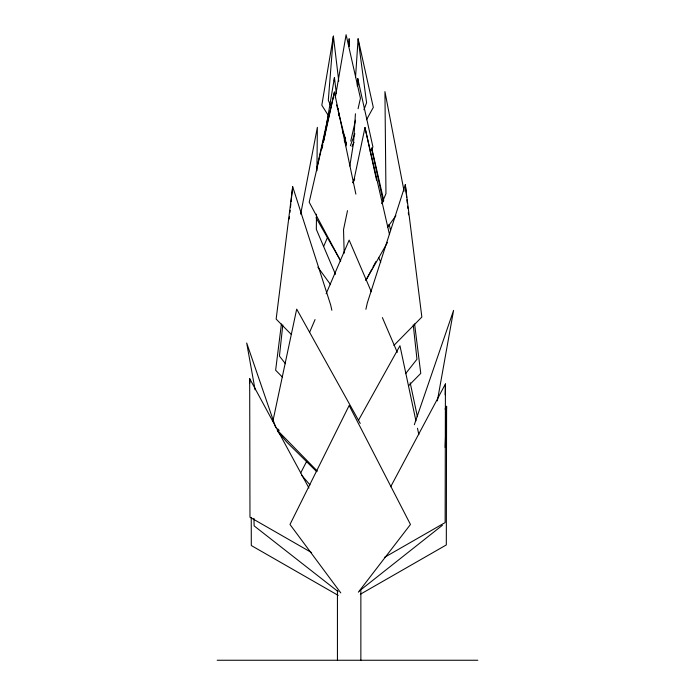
<?xml version="1.0" encoding="UTF-8"?>
<svg xmlns="http://www.w3.org/2000/svg" width="695" height="695" viewBox="0 0 695 695"><rect width="100%" height="100%" fill="white"/><g stroke="black" fill="none" stroke-linecap="round" stroke-linejoin="round"><path stroke-width="1.04" d="M390.694 486.743L445.426 383.953L445.139 522.571L384.405 557.416M445.052 409.164L446.598 406.314L446.312 544.932L360.349 594.251M316.494 214.173L316.338 229.376L335.477 274.334M316.929 170.753L317.363 127.324L300.674 214.147M445.147 394.769L445.426 383.953M346.067 145.846L346.153 142.605M348.933 46.278L349.151 38.703L349.151 46.183M445.147 447.406L446.598 406.314M355.44 113.798L353.555 142.675L349.811 166.088M357.256 85.989L357.743 78.5L372.937 146.949L370.261 151.658M355.519 77.545L358.099 38.807L373.302 107.386L366.534 119.731M338.76 81.167L333.383 36.131L328.309 100.306L330.525 105.232M334.191 80.82L334.451 77.588L336.354 93.582M289.216 218.986L289.45 216.831M289.911 212.531L290.145 210.385M290.493 207.162L290.84 203.939M291.066 201.785L292.691 186.738L330.664 304.957L331.854 310.248M282.796 324.939L279.442 356.101L285.463 363.746M292.691 186.738L276.15 319.083L291.248 334.408M281.414 323.957L275.628 370.227L282.431 377.116M333.383 36.131L321.82 105.197L328.136 115.214M323.94 140.155L334.451 77.588M335.285 97.648L346.093 34.75L360.444 98.256L358.081 108.715M437.355 400.902L453.574 310.396L414.324 424.732M347.509 210.654L343.53 229.593L344.181 253.215M353.355 182.889L364.979 127.541L389.478 234.51M272.857 421.318L296.695 309.101L360.236 423.437M317.05 167.139L328.396 115.596M321.924 148.895L322.845 144.69M323.314 142.588L334.425 92.088L355.875 194.14M365.9 309.284L367.325 302.924L405.307 184.705L421.848 317.05L393.909 345.398M350.749 141.12L355.484 120.209M334.425 92.088L309.206 202.202L340.715 261.068M350.358 145.742L354.884 133.744M363.945 109.74L366.586 102.738L358.099 38.807M381.703 203.635L385.96 193.644L384.934 91.601L404.064 191.125M323.644 246.438L327.484 237.499M309.518 332.488L315.061 319.57M326.137 293.742L349.151 240.096L371.304 291.752M387.532 226.952L388.427 224.971M300.7 472.93L306.634 461.419M365.77 280.511L371.868 269.121M372.885 267.219L375.934 261.52M351.939 146.306L354.024 142.51M358.464 420.353L399.955 345.71L415.923 420.875M352.565 182.715L354.711 178.954M366.178 279.868L387.532 242.346M387.619 227.083L395.907 215.711M358.377 592.166L410.458 524.473L349.151 405.498L289.989 524.473L340.785 592.904M405.585 373.684L416.965 359.254L413.256 324.86M408.686 385.638L420.77 373.371L414.585 323.879M359.437 590.906L442.402 525.281M217.188 660.25L477.812 660.25M311.638 552.612L249.974 517.228L249.679 378.61L308.954 488.064M338.204 595.389L251.303 545.532L251.243 517.375M338.135 591.627L254.135 525.889L253.936 518.314M316.738 471.697L286.8 442.133L277.418 431.048M277.696 428.841L279.208 430.387M277.262 430.136L317.294 471.054M301.517 475.145L310.013 484.875M317.858 267.184L330.603 284.672M344.225 140.72L346.518 144.36L338.222 111.148M316.051 217.683L340.611 260.834M342.505 131.815L345.615 138.705M378.619 257.367L380.747 262.336M382.38 317.589L397.297 352.356M275.776 427.703L246.69 342.974L255.091 389.826M336.667 104.936L337.701 109.08M371.729 148.096L383.736 200.534M389.261 224.65L390.46 229.897M371.521 148.174L383.336 201.828M364.979 127.541L376.56 180.144M410.198 382.78L417.391 416.653M417.495 428.285L418.842 434.636M357.743 78.5L358.603 84.938M338.126 108.507L339.012 115.969M405.307 184.705L406.688 197.606M406.923 199.752L407.27 202.983M407.618 206.207L407.852 208.352M408.312 212.653L408.547 214.798M249.679 378.61L249.835 382.936M360.861 590.568L360.861 660.25M337.44 590.568L337.44 660.25"/></g></svg>
